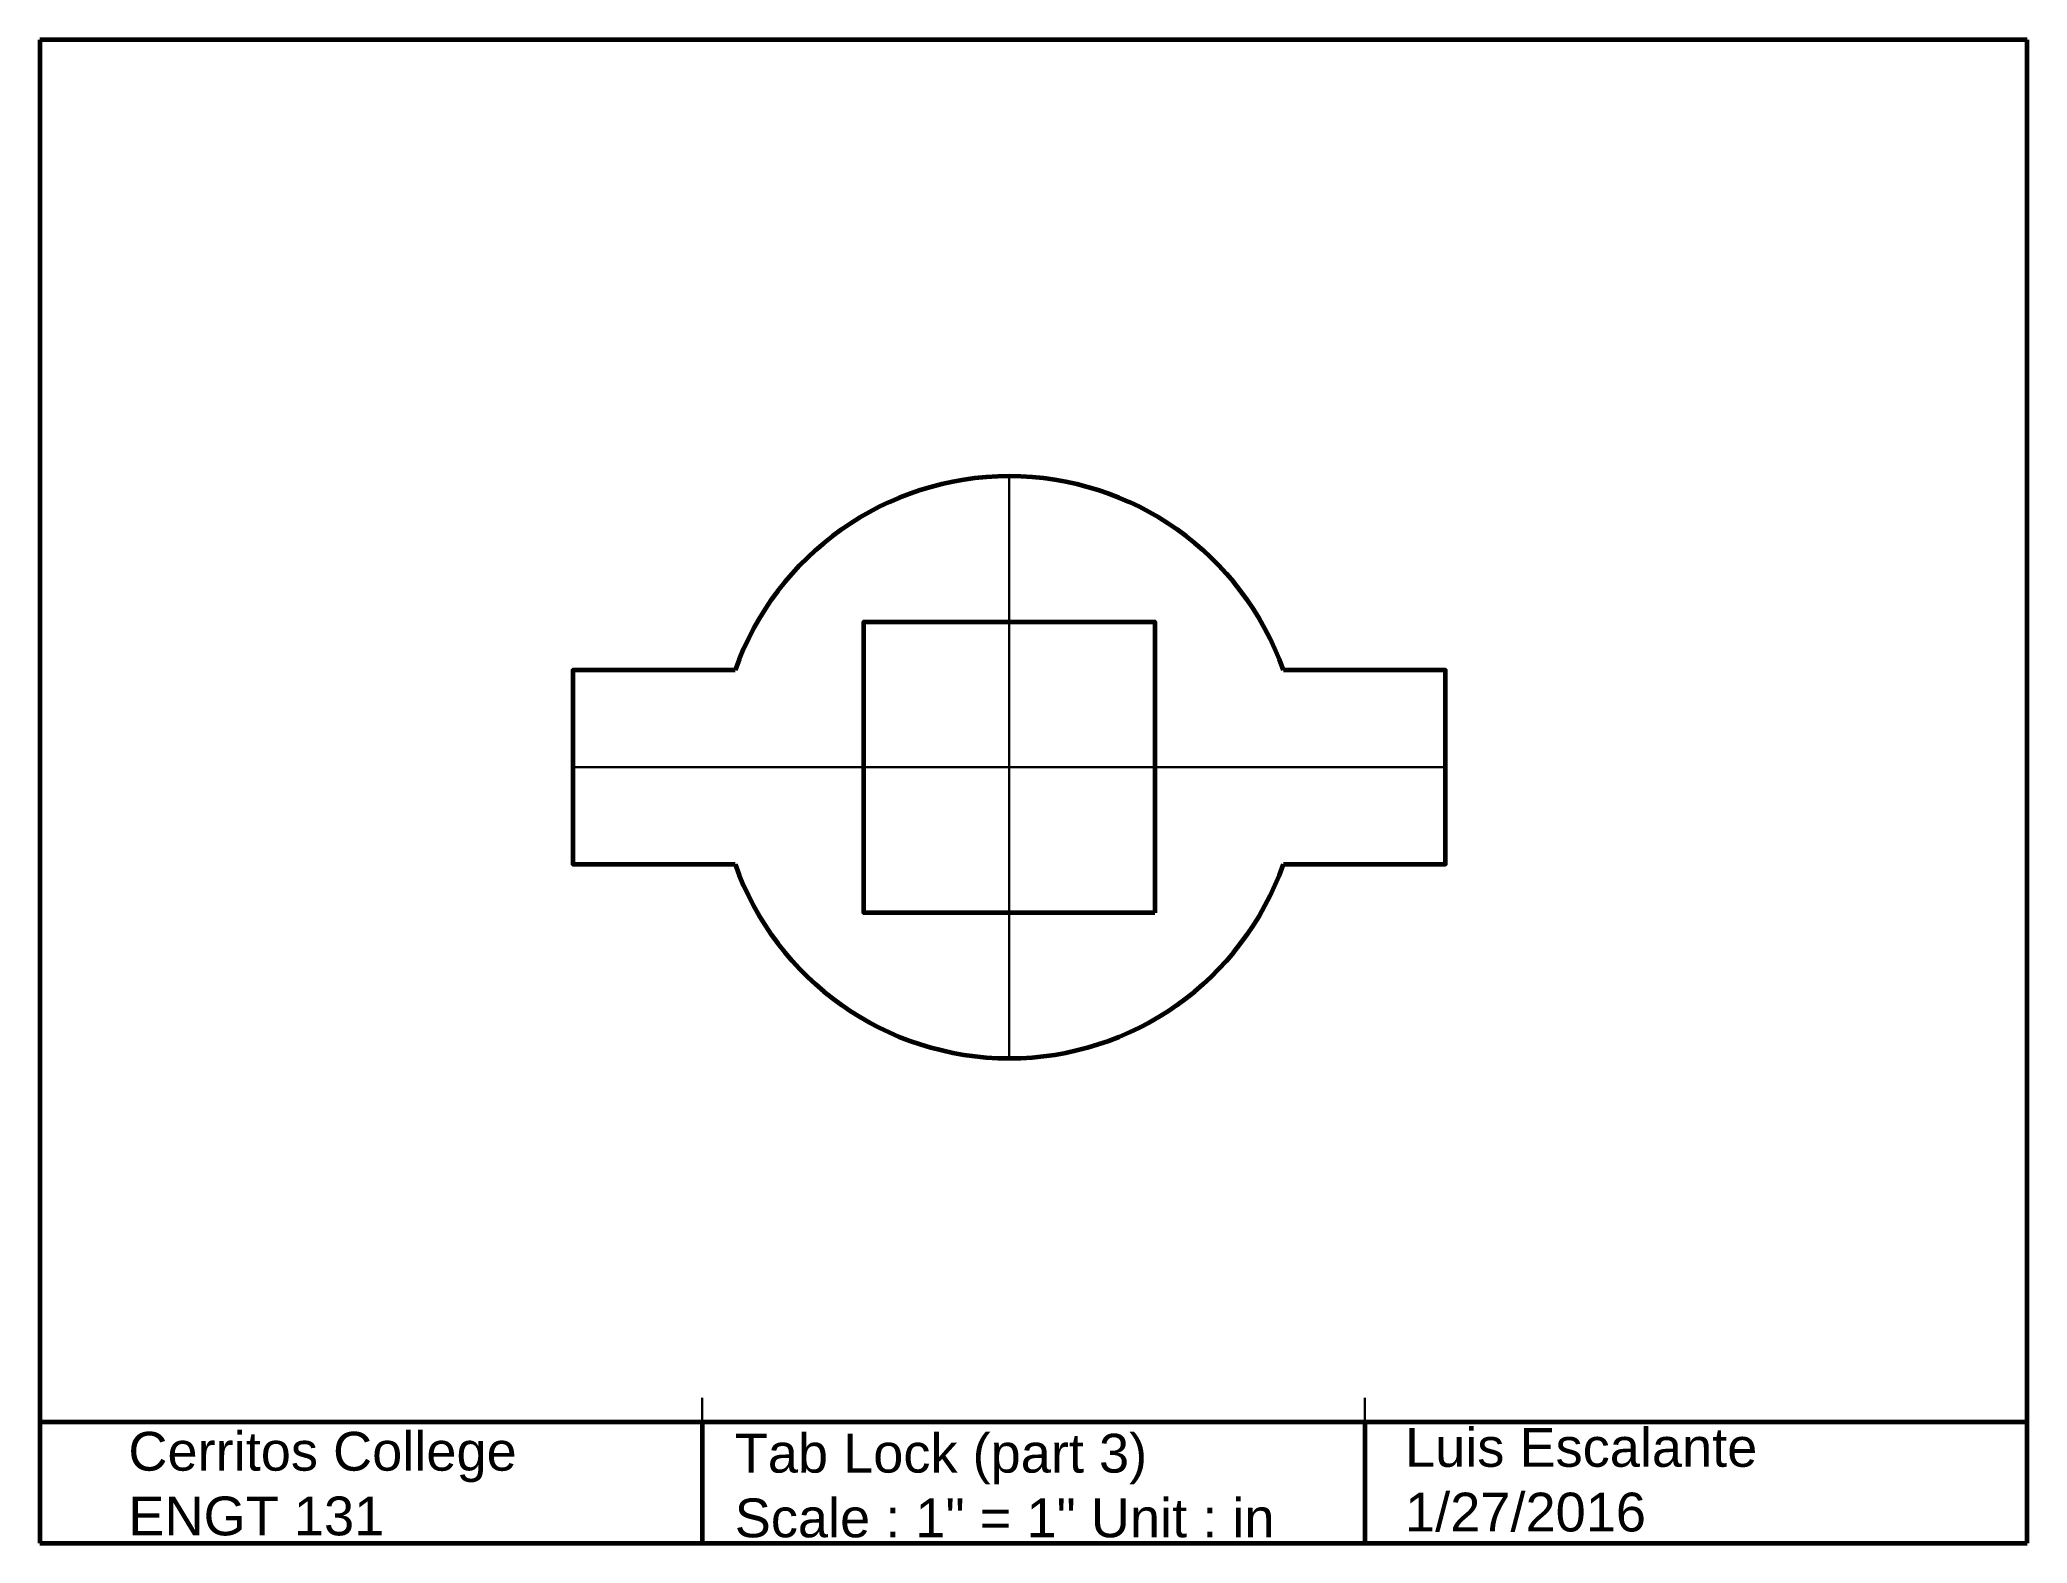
# Model space of a CAD drawing. Header units: inches. Extents: x 0 to 10.2, y 0 to 7.8.
import ezdxf

# ---------------------------------------------------------------- set-up
doc = ezdxf.new("R2010")
doc.units = ezdxf.units.IN
doc.header["$MEASUREMENT"] = 0
doc.header["$PDMODE"] = 2
doc.header["$PDSIZE"] = 0.125
doc.layers.get('0').update_dxf_attribs({"lineweight": 60})
doc.layers.add('const', color=5, linetype='Continuous', lineweight=30)
doc.layers.add('lettering', color=6, linetype='Continuous', lineweight=30)
doc.styles.get("Standard").update_dxf_attribs({"font": 'arial.ttf'})

msp = doc.modelspace()

# ---------------------------------------------------------------- linework, layer by layer
for p, q in [((10.25, 7.75), (0, 7.75)), ((0, 7.75), (0, 0)), ((10.25, 0), (10.25, 7.75)), ((0, 0.625), (10.25, 0.625)), ((3.417, 0.625), (3.417, 0)), ((6.833, 0.625), (6.833, 0)), ((0, 0), (10.25, 0)), ((0, 0), (0, 0))]:
    msp.add_line(p, q)
msp.add_lwpolyline([(5.75, 3.25), (4.25, 3.25), (4.25, 4.75), (5.75, 4.75)], close=True)
for points in [[(3.586, 4.5), (2.75, 4.5), (2.75, 3.5), (3.586, 3.5)], [(6.414, 3.5), (7.25, 3.5), (7.25, 4.5), (6.414, 4.5)]]:
    msp.add_lwpolyline(points)
for start, end in [(19.4712, 160.5288), (199.4712, 340.5288)]:
    msp.add_arc((5, 4), 1.5, start, end)
at = {"layer": 'const'}
for p, q in [((5, 2.5), (5, 5.5)), ((2.75, 4), (7.25, 4))]:
    msp.add_line(p, q, dxfattribs=at)
for p in [(3.417, 0.625), (6.833, 0.625)]:
    msp.add_point(p, dxfattribs=at)

# ---------------------------------------------------------------- texts
at = {"layer": 'lettering', "char_height": 0.2, "attachment_point": 1}
for s, width, insert in [('Cerritos College\\PENGT 131', 2.75, (0.457, 0.574)), ('Tab Lock (part 3)\\PScale : 1" = 1" Unit : in', 3, (3.584, 0.564)), ('Luis Escalante\\P1/27/2016', 3.125, (7.041, 0.594))]:
    msp.add_mtext_dynamic_manual_height_columns(s, width=width, gutter_width=1, heights=[0], dxfattribs=dict(at, insert=insert))

doc.saveas('drawing.dxf')
